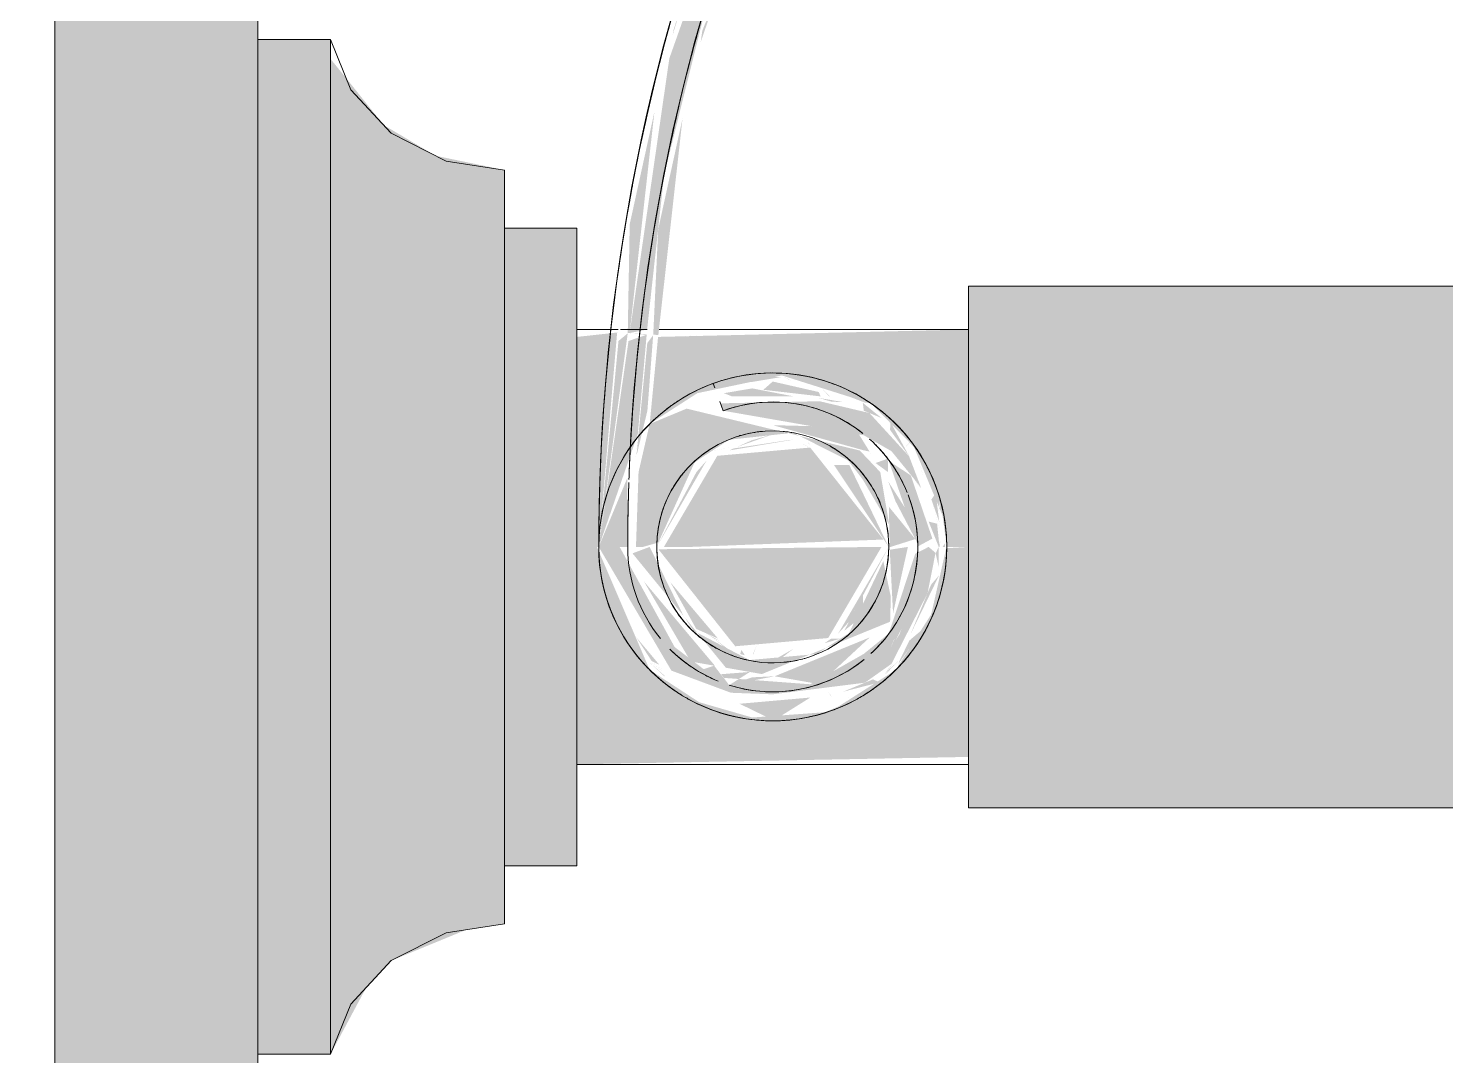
# Model space of a CAD drawing. Header units: millimetres. Extents: x 0 to 102275, y -2706 to 7916.
# Drawn here: x 91003.9 to 91052.77, y 582.45 to 617.89 of the extents above; entities that cross this region are included whole.
import ezdxf

# ---------------------------------------------------------------- set-up
doc = ezdxf.new("R2010")
doc.units = ezdxf.units.MM
for name, color, linetype, lineweight in [('0-1', 7, 'Continuous', 9), ('A-WALL-PATT', 7, 'Continuous', 9), ('P-SANR-FIXT', 7, 'Continuous', 9)]:
    doc.layers.add(name, color=color, linetype=linetype, lineweight=lineweight)
doc.layers.add('0-2', color=7, linetype='Continuous', lineweight=9, transparency=0.7)
doc.layers.add('A-GENM', color=7, linetype='Continuous', lineweight=9, true_color=0x260000)

# ---------------------------------------------------------------- blocks, each defined once
blk = doc.blocks.new('131_Сантехническая перегородка_Дверь_сдвиг_ - СД-1-30819161-Развертка 1_15-4')
at = {"layer": 'A-GENM'}
h = blk.add_hatch(dxfattribs=at)
h.set_pattern_fill('FP_30', color=256, style=0, pattern_type=2)
h.set_pattern_definition([(108.435, (-183.677, 0), (-104.12513, 208.25044), [39.513, -289.76]), (139.399, (-196.172, 37.485), (-624.75285, 520.62186), [19.2, -940.786]), (136.848, (-106.624, 49.98), (-1561.885053, 1457.739081), [45.673, -2237.967]), (109.983, (-139.944, 81.218), (-312.373483, 833.000664), [24.375, -1194.377]), (90, (-148.27, 0), (-104.125, 104.125), [20.825, -83.3]), (118.443, (-148.274, 20.825), (728.876327, -1353.623754), [56.841, -2785.217]), (84.289, (-175.347, 70.805), (-104.131824, -937.12419), [20.929, -1025.514]), (129.806, (-173.264, 91.63), (416.50377, -520.62198), [16.265, -796.978])])
h.paths.add_polyline_path([(1051, 150), (1114.851, 150), (1114.851, 202.929), (1115.918, 206.369), (1118.894, 208.817), (1123.187, 209.857), (1130.472, 209.941), (1133.463, 209.686), (1136.777, 208.59), (1139.329, 206.369), (1140.396, 202.929), (1140.396, 150), (1251, 150), (1251, 1650), (1051, 1650), (1051, 176.659)])
blk.add_line((1251, 150), (1251, 1650), dxfattribs=at)
blk = doc.blocks.new('Sanitary_Toilet-Accessories_Gessi_Wall-mounted-paper-roll-holder-65449 - Chrome-30916167-Развертка 1_15-4')
at = {"layer": '0-2'}
h = blk.add_hatch(color=256, dxfattribs=at)
h.paths.add_polyline_path([(1395.505, 633.483), (1394.706, 635.344), (1394.814, 635.031)])
h.paths.add_polyline_path([(1396.661, 630.889), (1394.367, 635.344), (1394.558, 634.547), (1396.567, 631.053)])
h.paths.add_polyline_path([(1401.001, 621.159), (1399.546, 625.201), (1398.051, 628.471), (1397.622, 628.734), (1400.47, 622.348)])
h.paths.add_polyline_path([(1402.497, 616.006), (1401.989, 618.633), (1401.871, 618.162), (1402.398, 616.348)])
h.paths.add_polyline_path([(1404.701, 600.345), (1404.733, 600.421), (1404.314, 606.5), (1402.7, 614.565), (1404.696, 600.381)])
h.paths.add_polyline_path([(1270.816, 607.377), (1271.67, 615.01), (1270.818, 611.131), (1270.75, 607.381), (1270.812, 607.377)])
h.paths.add_polyline_path([(1272.303, 617.674), (1273.504, 621.573), (1272.322, 617.805)])
h.paths.add_polyline_path([(1277.322, 631.062), (1278.917, 633.53), (1277.9, 632.058)])
h.paths.add_polyline_path([(1274.629, 625.197), (1277.206, 630.753), (1276.679, 629.661), (1275.553, 627.21)])
h.paths.add_polyline_path([(1272.803, 619.008), (1275.553, 626.824), (1274.227, 623.834), (1272.831, 619.102)])
h.paths.add_polyline_path([(1398.449, 628.047), (1397.119, 630.841), (1398.216, 628.501)])
h.paths.add_polyline_path([(1286.442, 644.053), (1285.093, 642.775), (1285.093, 642.677)])
h.paths.add_polyline_path([(1278.578, 632.816), (1284.64, 641.748), (1279.964, 635.489), (1279.075, 633.775)])
h.paths.add_polyline_path([(1391.939, 639.104), (1390.227, 641.647), (1390.678, 640.745), (1391.538, 639.626)])
h.paths.add_polyline_path([(1296.218, 653.271), (1294.902, 652.493), (1294.902, 652.454)])
h.paths.add_polyline_path([(1291.722, 649.437), (1291.988, 649.927), (1289.269, 647.345)])
h.paths.add_polyline_path([(1290.8, 648.497), (1297.911, 654.324), (1294.845, 652.101), (1291.722, 649.437)])
h.paths.add_polyline_path([(1287.133, 644.758), (1289.186, 647.238), (1288.017, 645.991)])
h.paths.add_polyline_path([(1379.63, 652.26), (1377.922, 653.811), (1379.376, 652.444)])
h.paths.add_polyline_path([(1383.977, 648.373), (1381.113, 651.181), (1381.603, 650.474), (1382.542, 649.642)])
h.paths.add_polyline_path([(1301.031, 656.72), (1302.793, 657.848), (1301.041, 656.727)])
h.paths.add_polyline_path([(1307.329, 660.216), (1304.654, 659.063), (1306.728, 659.946)])
h.paths.add_polyline_path([(1299.698, 655.435), (1302.778, 657.69), (1300.657, 656.182), (1299.781, 655.499)])
h.paths.add_polyline_path([(1373.66, 656.532), (1370.301, 658.719), (1371.008, 658.098), (1372.368, 657.295)])
h.paths.add_polyline_path([(1311.108, 662.167), (1313.469, 662.981), (1311.745, 662.418)])
h.paths.add_polyline_path([(1362.222, 662.433), (1358.496, 663.941), (1359.504, 663.4), (1360.11, 663.184)])
h.paths.add_polyline_path([(1315.538, 663.913), (1319.487, 664.929), (1316.514, 664.193), (1315.627, 663.938)])
h.paths.add_polyline_path([(1356.754, 664.379), (1353.711, 665.167), (1356.256, 664.504)])
h.paths.add_polyline_path([(1350.243, 665.989), (1346.447, 666.787), (1346.628, 666.538), (1347.81, 666.358)])
h.paths.add_polyline_path([(1344.159, 666.913), (1340.697, 667.15), (1340.971, 667.088)])
h.paths.add_polyline_path([(1331.312, 667.006), (1334.766, 667.43), (1334.512, 667.422), (1332.082, 667.111)])
h = blk.add_hatch(color=256, dxfattribs=at)
h.paths.add_polyline_path([(1403.812, 605), (1404.022, 605.169), (1402.127, 617.279), (1400.198, 622.959), (1395.318, 633.225), (1390.678, 640.745), (1386.735, 645.405), (1381.821, 650.281), (1377.463, 653.811), (1370.848, 658.192), (1366.081, 660.693), (1358.864, 663.628), (1356.256, 664.504), (1347.525, 666.402), (1344.159, 666.913), (1334.767, 667.146), (1328.732, 666.652), (1322.697, 665.603), (1315.828, 663.686), (1309.917, 661.381), (1307.557, 660.319), (1297.745, 653.911), (1289.269, 646.936), (1287.133, 644.758), (1277.679, 631.062), (1275.331, 625.751), (1272.184, 616.849), (1270.816, 607.377), (1271.419, 607.5), (1272.004, 612.833), (1273.567, 619.102), (1275.729, 625.197), (1279.055, 632.058), (1281.393, 636.087), (1285.646, 641.889), (1290.555, 647.238), (1295.985, 652.101), (1301.041, 655.691), (1306.206, 658.731), (1312.259, 661.547), (1316.863, 663.253), (1323.562, 665.016), (1330.575, 666.092), (1335.031, 666.44), (1340.965, 666.392), (1348.64, 665.462), (1353.711, 664.416), (1360.11, 662.418), (1365.856, 660.007), (1371.563, 656.93), (1376.957, 653.302), (1381.988, 649.147), (1386.611, 644.493), (1391.065, 638.956), (1394.558, 633.605), (1398.051, 626.825), (1399.72, 622.524), (1401.663, 616.284), (1403.018, 609.344), (1403.75, 605)])
h.paths.add_polyline_path([(1388.03, 642.555), (1385.696, 645.111), (1386.611, 644.079)])
h.paths.add_polyline_path([(1378.722, 651.69), (1376.323, 653.435), (1376.957, 652.951)])
h = blk.add_hatch(color=256, dxfattribs=at)
h.paths.add_polyline_path([(1395.762, 630.461), (1393.58, 634.723), (1393.673, 634.09), (1394.843, 632.058)])
h.paths.add_polyline_path([(1400.056, 620.853), (1398.79, 624.395), (1397.119, 628.103), (1396.697, 628.37), (1399.72, 621.604)])
h.paths.add_polyline_path([(1401.517, 615.833), (1400.934, 618.633), (1400.897, 617.965), (1401.213, 616.878)])
h.paths.add_polyline_path([(1403.75, 600), (1403.391, 606.016), (1401.548, 615.618), (1403.749, 600.007)])
h.paths.add_polyline_path([(1271.805, 607.31), (1272.64, 614.782), (1271.801, 610.961), (1271.629, 607.321), (1271.801, 607.31)])
h.paths.add_polyline_path([(1273.756, 618.719), (1277.163, 627.814), (1275.168, 623.508), (1273.869, 619.102)])
h.paths.add_polyline_path([(1397.526, 627.662), (1396.593, 629.805), (1397.119, 628.453)])
h.paths.add_polyline_path([(1279.441, 632.318), (1285.114, 640.74), (1280.562, 634.482)])
h.paths.add_polyline_path([(1391.086, 638.584), (1389.369, 641.117), (1389.846, 640.196), (1391.065, 638.611)])
h.paths.add_polyline_path([(1291.446, 647.743), (1298.894, 653.759), (1295.407, 651.273), (1292.338, 648.653)])
h.paths.add_polyline_path([(1287.87, 644.091), (1290.106, 646.698), (1289.218, 645.972), (1288.562, 645.057)])
h.paths.add_polyline_path([(1383.239, 647.7), (1380.304, 650.544), (1380.822, 649.835), (1381.988, 648.805)])
h.paths.add_polyline_path([(1300.192, 654.567), (1303.783, 657.109), (1301.386, 655.499), (1300.313, 654.662)])
h.paths.add_polyline_path([(1373.073, 655.725), (1369.223, 658.128), (1370.409, 657.295), (1371.563, 656.615)])
h.paths.add_polyline_path([(1361.805, 661.527), (1358.113, 663.015), (1358.864, 662.571), (1360.11, 662.128)])
h.paths.add_polyline_path([(1356.418, 663.439), (1353.421, 664.214), (1355.813, 663.591)])
h.paths.add_polyline_path([(1350.007, 665.02), (1345.207, 665.861), (1346.628, 665.531), (1347.384, 665.416)])
h.paths.add_polyline_path([(1344.013, 665.926), (1340.607, 666.157), (1340.965, 666.092)])
h.paths.add_polyline_path([(1334.512, 666.14), (1334.767, 666.43), (1334.513, 666.157)])
h = blk.add_hatch(color=256, dxfattribs=at)
h.paths.add_polyline_path([(1273.263, 617.405), (1273.847, 619.102), (1273.321, 617.805)])
h.paths.add_polyline_path([(1278.204, 630.591), (1279.377, 632.229), (1278.477, 631.062)])
h.paths.add_polyline_path([(1275.553, 624.815), (1278.09, 630.286), (1277.196, 628.395), (1275.729, 625.197)])
h.paths.add_polyline_path([(1285.093, 641.254), (1288.562, 645.152), (1285.646, 641.889), (1285.114, 641.279)])
h.paths.add_polyline_path([(1289.269, 646.045), (1292.526, 648.846), (1290.555, 647.238), (1289.973, 646.698)])
h.paths.add_polyline_path([(1301.559, 655.874), (1303.783, 657.369), (1303.593, 657.28)])
h.paths.add_polyline_path([(1304.255, 657.737), (1309.534, 660.384), (1309.534, 660.428), (1304.472, 657.848)])
h.paths.add_polyline_path([(1311.466, 661.234), (1315.538, 662.824), (1312.259, 661.547)])
h.paths.add_polyline_path([(1315.828, 662.955), (1321.74, 664.646), (1316.587, 663.174), (1315.919, 662.981)])
h.paths.add_polyline_path([(1328.183, 665.879), (1332.095, 666.111), (1328.558, 665.912)])
for points in [[(1255, 577.5), (1258, 577.5), (1258, 622.5), (1251, 622.5), (1251, 577.5), (1254, 577.5)], [(1258.764, 582.5), (1260.5, 582.5), (1260.5, 617.5), (1258, 617.5), (1258, 582.5), (1258.625, 582.5)], [(1260.5, 582.5), (1261.73, 584.797), (1262.597, 585.729), (1265.2, 586.801), (1266.5, 587), (1266.5, 613), (1264.123, 613.493), (1262.336, 614.55), (1261.04, 616.168), (1260.5, 616.834), (1260.5, 582.95)], [(1269, 589), (1269, 611), (1266.5, 611), (1266.5, 589), (1268.385, 589)], [(1282.5, 591), (1312.5, 591), (1312.5, 609), (1282.5, 609), (1282.5, 592.5)], [(1280.5, 596.981), (1281.485, 599.017), (1281.21, 598.697), (1280.562, 597.132)]]:
    blk.add_hatch(color=256, dxfattribs=at).paths.add_polyline_path(points)
h = blk.add_hatch(color=256, dxfattribs=at)
h.paths.add_polyline_path([(1272.922, 600), (1279.568, 600.254), (1277.042, 603.427), (1273.838, 603.143), (1271.998, 600), (1272.75, 600)])
h.paths.add_polyline_path([(1269, 600), (1269.75, 600), (1270.384, 607.395), (1269, 607.244), (1269, 600.669)])
h.paths.add_polyline_path([(1271.802, 607.288), (1271.629, 607.321), (1271.801, 607.288)])
h.paths.add_polyline_path([(1281.523, 601.635), (1281.474, 601.253), (1281.519, 601.388)])
h.paths.add_polyline_path([(1281.812, 600), (1282.5, 600), (1282.5, 607.5), (1271.796, 607.244), (1271.507, 604.243), (1273.15, 605.303), (1276.066, 605.915), (1279.151, 604.939), (1280.621, 603.444), (1281.607, 601.075), (1281.75, 600)])
h.paths.add_polyline_path([(1271.403, 607.318), (1271.405, 607.337), (1270.814, 607.363)])
h.paths.add_polyline_path([(1271.025, 603.077), (1271.127, 603.927), (1271.027, 603.108)])
h = blk.add_hatch(color=256, dxfattribs=at)
h.paths.add_polyline_path([(1270.814, 607.363), (1270.75, 607.381), (1270.809, 607.363)])
h.paths.add_polyline_path([(1269.75, 600), (1271.098, 603.904), (1271.403, 607.318), (1270.776, 607.103), (1269.819, 600.476)])
h.paths.add_polyline_path([(1281.494, 600.854), (1281.37, 601.848), (1281.22, 601.635), (1281.474, 600.913)])
h.paths.add_polyline_path([(1281.446, 601.789), (1281.125, 602.496), (1281.416, 601.848)])
h.paths.add_polyline_path([(1271.051, 603.141), (1271.427, 604.692), (1271.627, 607.301), (1271.424, 607.033), (1271.081, 603.457)])
h = blk.add_hatch(color=256, dxfattribs=at)
h.paths.add_polyline_path([(1271.75, 600), (1273.466, 602.977), (1273.118, 602.58), (1271.808, 600.11)])
h.paths.add_polyline_path([(1271.276, 600), (1271.808, 600.152), (1273.058, 602.92), (1274.241, 603.696), (1276.458, 603.937), (1278.35, 602.981), (1278.855, 602.323), (1279.766, 600.765), (1279.459, 602.579), (1278.75, 603.326), (1272.781, 604.77), (1271.506, 604.24), (1271.123, 602.58), (1271.034, 600), (1271.062, 600)])
h.paths.add_polyline_path([(1269.75, 600), (1270.75, 607.368), (1270.431, 607.103), (1269.797, 600.494)])
h.paths.add_polyline_path([(1280.51, 603.653), (1280.323, 603.444), (1280.516, 603.627)])
h.paths.add_polyline_path([(1280.929, 602.46), (1280.741, 603.192), (1280.915, 602.501)])
h.paths.add_polyline_path([(1281.508, 600.593), (1281.197, 601.698), (1281.508, 600.585)])
h.paths.add_polyline_path([(1281.735, 600.036), (1281.607, 600.534), (1281.726, 600.057)])
h.paths.add_polyline_path([(1274.253, 603.329), (1276.436, 603.696), (1276.314, 603.687), (1274.404, 603.397)])
h.paths.add_polyline_path([(1278.454, 605.275), (1277.038, 605.748), (1277.641, 605.493), (1278.414, 605.286)])
h.paths.add_polyline_path([(1274.497, 605.664), (1275.725, 605.992), (1274.855, 605.76)])
h.paths.add_polyline_path([(1274.978, 605.68), (1276.076, 605.865), (1275.427, 605.866), (1275.043, 605.707)])
h = blk.add_hatch(color=256, dxfattribs=at)
h.paths.add_polyline_path([(1272.56, 607.258), (1273.737, 607.33), (1272.64, 607.264)])
h.paths.add_polyline_path([(1270.41, 607.393), (1270.384, 607.406), (1270.384, 607.395)])
h = blk.add_hatch(color=256, dxfattribs=at)
h.paths.add_polyline_path([(1279.814, 600), (1280.665, 600.27), (1279.753, 601.388), (1279.783, 600)])
h.paths.add_polyline_path([(1281.693, 600), (1281.696, 600.131), (1281.607, 600)])
h.paths.add_polyline_path([(1271.75, 600), (1272.873, 602.711), (1272.658, 602.381), (1271.808, 600.152)])
h.paths.add_polyline_path([(1280.873, 602.014), (1280.464, 602.579), (1280.749, 602.169)])
h.paths.add_polyline_path([(1281.499, 600), (1281.418, 600.8), (1281.125, 600.875), (1281.474, 600)])
h.paths.add_polyline_path([(1279.75, 600), (1278.389, 602.828), (1277.86, 602.828), (1279.726, 600.036)])
h.paths.add_polyline_path([(1280.73, 600.328), (1280.408, 601.426), (1280.724, 600.343)])
h.paths.add_polyline_path([(1280.461, 603.112), (1279.805, 604.32), (1279.797, 604.035), (1280.454, 603.122)])
h.paths.add_polyline_path([(1279.088, 603.289), (1278.573, 604.127), (1275.752, 604.199), (1278.89, 603.331)])
h.paths.add_polyline_path([(1277.042, 603.427), (1276.485, 603.696), (1276.975, 603.456)])
h.paths.add_polyline_path([(1274.514, 603.446), (1275.75, 603.883), (1275.043, 603.683), (1274.538, 603.457)])
h.paths.add_polyline_path([(1277.165, 603.616), (1276.878, 603.763), (1277.116, 603.63)])
h.paths.add_polyline_path([(1271.507, 604.243), (1272.619, 604.969), (1272.327, 604.871), (1271.965, 604.594)])
h.paths.add_polyline_path([(1276.409, 605.727), (1276.069, 605.902), (1276.329, 605.76)])
h.paths.add_polyline_path([(1277.4, 605.196), (1277.335, 605.343), (1275.75, 605.705), (1275.427, 605.42), (1277.365, 605.196)])
h.paths.add_polyline_path([(1278.359, 605.196), (1277.763, 605.461), (1278.167, 605.255)])
h = blk.add_hatch(color=256, dxfattribs=at)
h.paths.add_polyline_path([(1279.717, 603.044), (1279.295, 602.893), (1279.727, 602.579), (1279.721, 602.868)])
h.paths.add_polyline_path([(1280.722, 600), (1281.255, 600.286), (1280.51, 602.468), (1279.75, 602.966), (1280.744, 600.088)])
h.paths.add_polyline_path([(1270.75, 600), (1270.737, 602.382), (1269.75, 600), (1270.471, 600)])
h.paths.add_polyline_path([(1280.869, 602.032), (1280.454, 603.122), (1279.083, 604.619), (1277.365, 605.025), (1273.948, 604.952), (1274.04, 604.698), (1278.89, 603.851), (1279.843, 603.303), (1280.749, 602.194)])
h.paths.add_polyline_path([(1279.127, 603.216), (1278.696, 603.372), (1279.125, 603.216)])
h.paths.add_polyline_path([(1276.454, 605.196), (1275.043, 605.468), (1274.068, 605.303), (1274.333, 605.196), (1276.208, 605.196)])
h = blk.add_hatch(color=256, dxfattribs=at)
h.paths.add_polyline_path([(1273.634, 603.307), (1274.438, 603.457), (1273.64, 603.311)])
h.paths.add_polyline_path([(1279.054, 604.963), (1278.359, 605.196), (1278.921, 604.98)])
h = blk.add_hatch(color=256, dxfattribs=at)
h.paths.add_polyline_path([(1274.364, 603.426), (1275.308, 603.802), (1274.438, 603.457)])
h.paths.add_polyline_path([(1277.127, 603.43), (1276.873, 603.696), (1277.116, 603.434)])
h.paths.add_polyline_path([(1277.719, 605.196), (1277.429, 605.483), (1277.691, 605.196)])
h = blk.add_hatch(color=256, dxfattribs=at)
h.paths.add_polyline_path([(1281.499, 600), (1281.529, 600.197), (1281.501, 600.131)])
h.paths.add_polyline_path([(1280.749, 600.109), (1280.404, 601.2), (1279.734, 602.254), (1279.983, 601.576), (1280.741, 600.124)])
h.paths.add_polyline_path([(1279.502, 604.446), (1278.855, 604.97), (1278.89, 604.699), (1279.383, 604.495)])
h.paths.add_polyline_path([(1278.177, 604.995), (1277.316, 605.143), (1277.777, 605.01)])
h = blk.add_hatch(color=256, dxfattribs=at)
h.paths.add_polyline_path([(1269, 592.5), (1282.5, 592.756), (1282.5, 600), (1281.731, 599.954), (1281.216, 597.677), (1279.988, 595.754), (1278.023, 594.5), (1277.561, 594.298), (1275.042, 594.115), (1273.212, 594.644), (1271.506, 595.76), (1269.687, 600), (1269, 600), (1269, 593.505)])
h.paths.add_polyline_path([(1274.458, 596.573), (1277.662, 596.857), (1279.502, 600), (1271.808, 599.919), (1274.456, 596.574)])
h = blk.add_hatch(color=256, dxfattribs=at)
h.paths.add_polyline_path([(1275.786, 594.015), (1277.046, 594.804), (1274.605, 594.589), (1275.75, 594.032)])
h.paths.add_polyline_path([(1279.963, 596.84), (1279.819, 596.543), (1279.921, 596.777)])
h.paths.add_polyline_path([(1274.246, 595.231), (1274.964, 595.687), (1273.97, 595.609), (1274.151, 595.362)])
h.paths.add_polyline_path([(1275.75, 594.915), (1278.927, 595.316), (1279.846, 595.968), (1281.089, 598.403), (1281.364, 599.796), (1281.125, 600), (1280.665, 599.763), (1279.75, 597.012), (1278.89, 596.31), (1277.046, 595.262), (1273.73, 595.507), (1272.366, 596.548), (1270.471, 600), (1269.75, 600), (1272.255, 595.733), (1274.309, 594.969), (1275.748, 594.915)])
h.paths.add_polyline_path([(1279.637, 595.61), (1279.912, 595.994), (1279.74, 595.757)])
h.paths.add_polyline_path([(1273.732, 596.548), (1273.631, 596.698), (1273.729, 596.55)])
h.paths.add_polyline_path([(1279.988, 596.777), (1280.186, 597.172), (1280.124, 596.992)])
h.paths.add_polyline_path([(1279.837, 597.531), (1279.839, 598.346), (1279.835, 597.612)])
h = blk.add_hatch(color=256, dxfattribs=at)
h.paths.add_polyline_path([(1279.75, 600), (1278.007, 597.011), (1278.382, 597.42), (1279.568, 599.658)])
h.paths.add_polyline_path([(1275.374, 595.614), (1279.798, 597.42), (1279.821, 598.279), (1279.564, 599.512), (1278.382, 597.027), (1277.259, 596.304), (1274.946, 596.098), (1273.008, 597.114), (1272.645, 597.677), (1271.506, 600), (1270.913, 599.778), (1274.135, 595.832), (1275.198, 595.645)])
h.paths.add_polyline_path([(1280.07, 595.944), (1280.935, 597.172), (1280.463, 596.772), (1280.143, 596.12)])
h.paths.add_polyline_path([(1275.077, 596.298), (1275.198, 596.599), (1275.064, 596.304)])
h.paths.add_polyline_path([(1281.478, 598.497), (1281.569, 598.869), (1281.479, 598.612)])
h = blk.add_hatch(color=256, dxfattribs=at)
h.paths.add_polyline_path([(1275.775, 594.01), (1275.593, 594.108), (1275.765, 594.012)])
h.paths.add_polyline_path([(1277.357, 595.265), (1279.093, 596.877), (1275.815, 595.537), (1277.35, 595.267)])
h.paths.add_polyline_path([(1279.607, 595.597), (1279.899, 595.984), (1279.71, 595.757)])
h.paths.add_polyline_path([(1279.642, 595.612), (1280.143, 596.12), (1279.745, 595.757)])
h.paths.add_polyline_path([(1273.757, 595.899), (1271.306, 598.812), (1272.922, 596.046), (1273.737, 595.902)])
h.paths.add_polyline_path([(1278.214, 597.104), (1278.842, 597.619), (1278.868, 598.336), (1278.229, 597.132)])
h.paths.add_polyline_path([(1273.863, 596.838), (1272.218, 598.785), (1273.111, 597.172), (1273.737, 596.894)])
h.paths.add_polyline_path([(1275.972, 596.1), (1276.457, 596.483), (1275.815, 596.112)])
h.paths.add_polyline_path([(1273.729, 596.548), (1273.439, 596.794), (1273.545, 596.698)])
h.paths.add_polyline_path([(1278.004, 596.697), (1278.097, 596.777), (1278.007, 596.7)])
h.paths.add_polyline_path([(1279.969, 597.466), (1280.244, 598.027), (1280.012, 597.612)])
h.paths.add_polyline_path([(1279.899, 597.708), (1280.411, 600), (1279.785, 599.903), (1279.898, 597.728)])
h.paths.add_polyline_path([(1281.469, 599.321), (1281.474, 600), (1281.367, 599.779), (1281.447, 599.422)])
h = blk.add_hatch(color=256, dxfattribs=at)
h.paths.add_polyline_path([(1278.177, 595.005), (1279.433, 595.328), (1279.204, 595.431), (1278.21, 595.019)])
h.paths.add_polyline_path([(1277.778, 594.84), (1277.679, 594.987), (1277.763, 594.84)])
h.paths.add_polyline_path([(1274.246, 595.231), (1275.81, 595.538), (1275.042, 595.501), (1274.304, 595.251)])
h.paths.add_polyline_path([(1274.246, 595.231), (1273.729, 595.904), (1273.284, 595.757), (1274.135, 595.292)])
h.paths.add_polyline_path([(1271.957, 595.703), (1271.506, 596.068), (1271.897, 595.746)])
h.paths.add_polyline_path([(1271.837, 595.936), (1271.036, 596.896), (1271.576, 596.063), (1271.791, 595.959)])
h.paths.add_polyline_path([(1273.849, 596.552), (1273.595, 596.782), (1273.737, 596.627)])
h.paths.add_polyline_path([(1279.926, 597.429), (1280.075, 597.824), (1279.923, 597.463)])
h = blk.add_hatch(color=256, dxfattribs=at)
h.paths.add_polyline_path([(1272.043, 595.535), (1271.454, 596.063), (1271.991, 595.557)])
h.paths.add_polyline_path([(1272.445, 595.038), (1272.548, 595.279), (1272.442, 595.04)])
h.paths.add_polyline_path([(1271.905, 595.804), (1271.506, 596.097), (1271.846, 595.849)])
h.paths.add_polyline_path([(1277.546, 596.681), (1278.069, 596.829), (1277.763, 596.834), (1277.551, 596.689)])
h.paths.add_polyline_path([(1273.915, 596.76), (1273.461, 597.016), (1273.737, 596.834)])
h.paths.add_polyline_path([(1274.791, 596.26), (1274.668, 596.448), (1274.627, 596.304)])
h = blk.add_hatch(color=256, dxfattribs=at)
h.paths.add_polyline_path([(1273.94, 596.555), (1273.575, 596.818), (1273.938, 596.556)])
h.paths.add_polyline_path([(1277.999, 596.697), (1278.382, 597.038), (1278.007, 596.713)])
h = blk.add_hatch(color=256, dxfattribs=at)
h.paths.add_polyline_path([(1278.599, 594.804), (1278.238, 594.823), (1278.578, 594.804)])
h.paths.add_polyline_path([(1274.335, 596.384), (1273.729, 596.837), (1274.246, 596.408)])
at = {"layer": '0-1'}
for p, q in [((1260.5, 617.5), (1258, 617.5)), ((1269, 611), (1266.5, 611)), ((1312.5, 609), (1282.5, 609)), ((1270.42, 607.5), (1269, 607.5)), ((1270.833, 607.5), (1270.505, 607.5)), ((1271.419, 607.5), (1270.833, 607.5)), ((1282.5, 607.5), (1271.833, 607.5)), ((1269, 592.5), (1282.5, 592.5)), ((1282.5, 591), (1312.5, 591)), ((1266.5, 589), (1269, 589)), ((1258, 582.5), (1260.5, 582.5))]:
    blk.add_line(p, q, dxfattribs=at)
at = {"layer": '0-1', "flags": 128}
for points in [[(1260.5, 617.5), (1261.2, 615.772), (1262.595, 614.272), (1264.485, 613.308), (1266.5, 613)], [(1266.5, 613), (1264.485, 613.308), (1262.595, 614.272), (1261.2, 615.772), (1260.5, 617.5)], [(1266.5, 587), (1264.485, 586.692), (1262.595, 585.728), (1261.2, 584.228), (1260.5, 582.5)], [(1260.5, 582.5), (1261.2, 584.228), (1262.595, 585.728), (1264.485, 586.692), (1266.5, 587)]]:
    blk.add_lwpolyline(points, dxfattribs=at)
at = {"layer": 'P-SANR-FIXT'}
for p, q in [((1258, 622.5), (1258, 577.5)), ((1258, 617.598), (1258, 622.5)), ((1258, 617.035), (1258, 617.598)), ((1258, 617.207), (1258, 617.5)), ((1258, 613.415), (1258, 617.5)), ((1260.5, 617.5), (1260.5, 617.207)), ((1260.5, 582.5), (1260.5, 617.5)), ((1258, 613.415), (1258, 617.002)), ((1258, 609.655), (1258, 616.858)), ((1260.5, 616.89), (1260.5, 609.722)), ((1258, 609.722), (1258, 613.248)), ((1258, 606.982), (1258, 613.248)), ((1266.5, 613), (1266.5, 587)), ((1266.5, 611.193), (1266.5, 613)), ((1266.5, 609.61), (1266.5, 611.193)), ((1266.5, 611), (1266.5, 609.352)), ((1266.5, 609.352), (1266.5, 611)), ((1269, 611), (1269, 609.526)), ((1269, 609.526), (1269, 611)), ((1258, 606.982), (1258, 609.472)), ((1260.5, 609.472), (1260.5, 590.278)), ((1269, 609.526), (1269, 609.352)), ((1269, 609.352), (1269, 609.526)), ((1258, 606.953), (1258, 609.403)), ((1266.5, 604.975), (1266.5, 609.315)), ((1266.5, 609.279), (1266.5, 594.5)), ((1266.5, 589), (1266.5, 609.279)), ((1269, 609.352), (1269, 589)), ((1269, 607.765), (1269, 609.352)), ((1282.5, 608.116), (1282.5, 609)), ((1282.5, 609), (1282.5, 591)), ((1282.5, 606.608), (1282.5, 608.116)), ((1269, 600), (1269, 607.765)), ((1269, 607.5), (1269, 600)), ((1269, 600), (1269, 607.5)), ((1282.5, 606.495), (1282.5, 607.5)), ((1282.5, 607.5), (1282.5, 606.495)), ((1258, 593.295), (1258, 606.705)), ((1258, 593.303), (1258, 606.697)), ((1258, 593.303), (1258, 606.697)), ((1282.5, 603.75), (1282.5, 606.399)), ((1282.5, 606.399), (1282.5, 600)), ((1282.5, 593.636), (1282.5, 606.364)), ((1273.698, 605.638), (1273.751, 605.493)), ((1273.751, 605.493), (1273.698, 605.638)), ((1266.5, 588.807), (1266.5, 604.975)), ((1273.924, 605.017), (1274.04, 604.698)), ((1274.04, 604.698), (1273.924, 605.017)), ((1282.5, 600), (1282.5, 603.75)), ((1269, 592.235), (1269, 600)), ((1269, 600), (1269, 596.25)), ((1269, 592.5), (1269, 600)), ((1282.5, 593.601), (1282.5, 600)), ((1282.5, 600), (1282.5, 593.601)), ((1269, 596.25), (1269, 592.5)), ((1266.5, 594.5), (1266.5, 589)), ((1282.5, 592.5), (1282.5, 593.505)), ((1282.5, 593.505), (1282.5, 592.5)), ((1282.5, 591.884), (1282.5, 593.392)), ((1258, 590.345), (1258, 593.047)), ((1258, 590.278), (1258, 593.018)), ((1258, 586.585), (1258, 593.018)), ((1269, 589), (1269, 592.235)), ((1282.5, 591), (1282.5, 591.884)), ((1258, 582.402), (1258, 590.191)), ((1258, 587.626), (1258, 590.126)), ((1260.5, 590.126), (1260.5, 583.11)), ((1266.5, 587), (1266.5, 588.807)), ((1258, 586.585), (1258, 587.626)), ((1258, 582.998), (1258, 586.292)), ((1258, 582.5), (1258, 586.292)), ((1258, 582.5), (1258, 582.998)), ((1260.5, 582.836), (1260.5, 582.5))]:
    blk.add_line(p, q, dxfattribs=at)
for centre, radius, start, end in [((1337.25, 600), 67.5, 4.64911, 180), ((1337.25, 600), 66.5, 4.71814, 177.27675), ((1337.25, 600), 66.5, 37.25352, 177.1308), ((1337.25, 600), 67.5, 147.0465, 180), ((1337.25, 600), 67.5, 164.62833, 168.62699), ((1337.25, 600), 67.5, 164.38924, 165.37626), ((1337.25, 600), 66.5, 164.39567, 165.22972), ((1337.25, 600), 66.5, 164.63361, 168.63105), ((1337.25, 600), 67.5, 165.45467, 169.04057), ((1337.25, 600), 66.5, 165.38203, 169.42129), ((1337.25, 600), 67.5, 168.62699, 180), ((1337.25, 600), 66.5, 168.63105, 177.1308), ((1337.25, 600), 67.5, 169.04057, 169.41707), ((1337.25, 600), 67.5, 169.79921, 180), ((1337.25, 600), 66.5, 169.42129, 174.89552), ((1275.75, 600), 6, 0, 180), ((1337.25, 600), 66.5, 174.89552, 177.27675), ((1275.75, 600), 6, 109.4066, 116.0907), ((1275.75, 600), 6, 102.2337, 110), ((1275.75, 600), 6, 102.2337, 110), ((1275.75, 600), 6, 70.5934, 109.4066), ((1275.75, 600), 6, 97.567, 100.4591), ((1275.75, 600), 6, 97.567, 100.4591), ((1275.75, 600), 6, 83.657, 97.567), ((1275.75, 600), 6, 83.657, 97.567), ((1275.75, 600), 6, 69.1594, 80.5412), ((1275.75, 600), 6, 73.75, 80.5412), ((1275.75, 600), 6, 69.1594, 73.75), ((1275.75, 600), 6, 63.9093, 70.5934), ((1275.75, 600), 6, 122.6256, 126.6593), ((1275.75, 600), 6, 116.0907, 120), ((1275.75, 600), 6, 60, 63.9093), ((1275.75, 600), 6, 57.2038, 60), ((1275.75, 600), 6, 126.6593, 180), ((1275.75, 600), 5, 73.75, 110), ((1275.75, 600), 5, 51.542, 110), ((1275.75, 600), 5, 55.625, 73.75), ((1275.75, 600), 6, 53.3407, 57.2038), ((1275.75, 600), 6, 41.9828, 53.8805), ((1275.75, 600), 6, 50.2595, 53.8805), ((1275.75, 600), 6, 0, 53.3407), ((1275.75, 600), 5, 51.542, 55.625), ((1275.75, 600), 6, 41.9828, 47.6416), ((1275.75, 600), 4, 27.0212, 180), ((1275.75, 600), 5, 22.1091, 48.0612), ((1275.75, 600), 6, 319.0051, 41.9828), ((1275.75, 600), 6, 25.2284, 41.9828), ((1337.25, 600), 66.5, 177.27675, 177.99821), ((1337.25, 600), 66.5, 177.27675, 177.99821), ((1337.25, 600), 66.5, 177.1308, 177.87945), ((1337.25, 600), 66.5, 177.1308, 177.87945), ((1275.75, 600), 5, 37.5, 44.7411), ((1275.75, 600), 5, 26.3557, 37.5), ((1337.25, 600), 66.5, 178.08977, 180), ((1337.25, 600), 66.5, 178.08977, 180), ((1275.75, 600), 6, 8.6913, 25.2284), ((1337.25, 600), 66.5, 178.1995, 180), ((1337.25, 600), 66.5, 178.1995, 180), ((1275.75, 600), 4, 0, 24.1455), ((1275.75, 600), 5, 325, 21), ((1275.75, 600), 5, 1.25, 21), ((1275.75, 600), 6, 1.25, 8.2025), ((1275.75, 600), 6, 180, 0), ((1275.75, 600), 6, 180, 233.3407), ((1275.75, 600), 6, 180, 221.4866), ((1275.75, 600), 6, 180, 201.4219), ((1275.75, 600), 5, 180, 219.1756), ((1275.75, 600), 5, 180, 219.1756), ((1275.75, 600), 4, 180, 261.2131), ((1275.75, 600), 4, 261.4014, 0), ((1275.75, 600), 6, 306.6593, 0), ((1275.75, 600), 5, 346.4184, 0.1712), ((1275.75, 600), 6, 355.0712, 1.25), ((1275.75, 600), 6, 338.003, 352.3739), ((1275.75, 600), 5, 329.8974, 343.125), ((1275.75, 600), 6, 201.8983, 216.25), ((1275.75, 600), 6, 334.2931, 338.003), ((1275.75, 600), 6, 319.0051, 333.8563), ((1275.75, 600), 5, 312.6223, 325), ((1275.75, 600), 6, 217.1734, 221.4866), ((1275.75, 600), 5, 224.8458, 242.3515), ((1275.75, 600), 5, 224.8458, 247.8383), ((1275.75, 600), 5, 312.6223, 319.0884), ((1275.75, 600), 6, 223.3561, 233.9456), ((1275.75, 600), 6, 223.3561, 228.7467), ((1275.75, 600), 5, 252.5, 309.0206), ((1275.75, 600), 5, 267.1043, 309.0206), ((1275.75, 600), 6, 306.1113, 319.0051), ((1275.75, 600), 6, 230.0103, 233.9456), ((1275.75, 600), 5, 242.3515, 247.8383), ((1275.75, 600), 6, 306.1113, 314.6932), ((1275.75, 600), 6, 233.3407, 237.3744), ((1275.75, 600), 6, 234.3244, 238.2151), ((1275.75, 600), 6, 234.3244, 238.2151), ((1275.75, 600), 6, 240, 243.9093), ((1275.75, 600), 5, 252.5, 264.8167), ((1275.75, 600), 6, 296.0907, 300), ((1275.75, 600), 6, 300, 302.7962), ((1275.75, 600), 6, 302.7962, 306.6593), ((1275.75, 600), 6, 243.9093, 250.5934), ((1275.75, 600), 6, 247.0215, 259.6649), ((1275.75, 600), 6, 247.0215, 252.5), ((1275.75, 600), 6, 250.5934, 289.4066), ((1275.75, 600), 6, 281.256, 293.7435), ((1275.75, 600), 6, 281.256, 293.7435), ((1275.75, 600), 6, 289.4066, 296.0907), ((1275.75, 600), 6, 252.5, 259.6649), ((1275.75, 600), 6, 264.6576, 277.1815), ((1275.75, 600), 6, 264.8448, 277.1815)]:
    blk.add_arc(centre, radius, start, end, dxfattribs=at)
for points, knots in [([(1282.5, 609), (1282.5, 608.936), (1282.5, 608.729), (1282.5, 608.318), (1282.5, 608.024), (1282.5, 607.957)], [0, 0, 0, 0, 0.0625, 0.125, 0.1422589, 0.1422589, 0.1422589, 0.1422589]), ([(1282.5, 606.331), (1282.5, 606.425), (1282.5, 606.605), (1282.5, 606.951), (1282.5, 607.504), (1282.5, 608.155), (1282.5, 608.709), (1282.5, 608.928), (1282.5, 609)], [0.75, 0.75, 0.75, 0.75, 0.765625, 0.78125, 0.8125, 0.875, 0.9375, 1, 1, 1, 1]), ([(1282.5, 607.957), (1282.5, 607.782), (1282.5, 607.453), (1282.5, 606.987), (1282.5, 606.727), (1282.5, 606.638)], [0.1422589, 0.1422589, 0.1422589, 0.1422589, 0.1875, 0.21875, 0.234375, 0.234375, 0.234375, 0.234375]), ([(1282.5, 606.364), (1282.5, 605.985), (1282.5, 605.087), (1282.5, 603.436), (1282.5, 601.967), (1282.5, 600.814), (1282.5, 600), (1282.5, 599.185), (1282.5, 598.027), (1282.5, 596.548), (1282.5, 594.885), (1282.5, 593.983), (1282.5, 593.603)], [0.25, 0.25, 0.25, 0.25, 0.3125, 0.375, 0.4375, 0.46875, 0.5, 0.53125, 0.5625, 0.625, 0.6875, 0.75, 0.75, 0.75, 0.75]), ([(1282.5, 600.047), (1282.5, 600.317), (1282.5, 600.855), (1282.5, 601.995), (1282.5, 603.441), (1282.5, 605.066), (1282.5, 605.954), (1282.5, 606.331)], [0.5, 0.5, 0.5, 0.5, 0.53125, 0.5625, 0.625, 0.6875, 0.75, 0.75, 0.75, 0.75]), ([(1275.043, 603.937), (1274.927, 603.916), (1274.759, 603.878), (1274.594, 603.83), (1274.542, 603.813)], [0.55555556, 0.55555556, 0.55555556, 0.55555556, 0.58333333, 0.59638677, 0.59638677, 0.59638677, 0.59638677]), ([(1273.59, 603.367), (1273.542, 603.336), (1273.399, 603.24), (1273.174, 603.066), (1273.006, 602.913), (1272.925, 602.832)], [0.68055556, 0.68055556, 0.68055556, 0.68055556, 0.69444444, 0.72222222, 0.75, 0.75, 0.75, 0.75]), ([(1278.694, 602.708), (1278.656, 602.75), (1278.537, 602.873), (1278.327, 603.066), (1278.101, 603.24), (1277.911, 603.367), (1277.813, 603.427), (1277.763, 603.456)], [0.23611111, 0.23611111, 0.23611111, 0.23611111, 0.25, 0.27777778, 0.30555556, 0.31944444, 0.33333333, 0.33333333, 0.33333333, 0.33333333]), ([(1272.693, 602.58), (1272.656, 602.536), (1272.584, 602.447), (1272.447, 602.262), (1272.291, 602.02), (1272.129, 601.712), (1272.039, 601.498), (1271.999, 601.388)], [0.7777778, 0.7777778, 0.7777778, 0.7777778, 0.7916667, 0.8055556, 0.8333333, 0.8611111, 0.8888889, 0.8888889, 0.8888889, 0.8888889]), ([(1279.502, 601.388), (1279.461, 601.497), (1279.371, 601.712), (1279.209, 602.018), (1279.054, 602.261), (1278.951, 602.399), (1278.916, 602.445)], [0.11111111, 0.11111111, 0.11111111, 0.11111111, 0.13888889, 0.16666667, 0.19444444, 0.20833333, 0.20833333, 0.20833333, 0.20833333]), ([(1271.999, 601.388), (1271.958, 601.279), (1271.886, 601.055), (1271.782, 600.595), (1271.75, 600.239), (1271.75, 600)], [0.8888889, 0.8888889, 0.8888889, 0.8888889, 0.9166667, 0.9444444, 1, 1, 1, 1]), ([(1279.75, 600), (1279.75, 600.239), (1279.718, 600.595), (1279.614, 601.055), (1279.542, 601.278), (1279.502, 601.388)], [0, 0, 0, 0, 0.0555556, 0.0833333, 0.1111111, 0.1111111, 0.1111111, 0.1111111]), ([(1275.128, 596.049), (1274.983, 596.071), (1274.702, 596.131), (1274.28, 596.274), (1273.881, 596.457), (1273.517, 596.67), (1272.826, 597.193), (1272.016, 598.238), (1271.761, 599.385), (1271.75, 600)], [0.5486111, 0.5486111, 0.5486111, 0.5486111, 0.5833333, 0.6180556, 0.6527778, 0.6875, 0.7222222, 0.8611111, 1, 1, 1, 1]), ([(1282.5, 591), (1282.5, 591.062), (1282.5, 591.266), (1282.5, 591.807), (1282.5, 592.455), (1282.5, 593.011), (1282.5, 593.359), (1282.5, 593.723), (1282.5, 594.241), (1282.5, 595.205), (1282.5, 596.595), (1282.5, 598.078), (1282.5, 599.235), (1282.5, 599.777), (1282.5, 600.047)], [0, 0, 0, 0, 0.0625, 0.125, 0.1875, 0.21875, 0.234375, 0.25, 0.28125, 0.3125, 0.375, 0.4375, 0.46875, 0.5, 0.5, 0.5, 0.5]), ([(1272.689, 597.425), (1272.467, 597.689), (1272.216, 598.078), (1272.039, 598.502), (1272, 598.61)], [0.7777778, 0.7777778, 0.7777778, 0.7777778, 0.8611111, 0.8888889, 0.8888889, 0.8888889, 0.8888889]), ([(1273.728, 596.549), (1273.657, 596.589), (1273.468, 596.707), (1273.183, 596.922), (1272.983, 597.109), (1272.892, 597.201)], [0.66745137, 0.66745137, 0.66745137, 0.66745137, 0.6875, 0.72222222, 0.75337734, 0.75337734, 0.75337734, 0.75337734]), ([(1278.605, 597.198), (1278.515, 597.106), (1278.332, 596.936), (1278.133, 596.784), (1278.033, 596.715)], [0.24652768, 0.24652768, 0.24652768, 0.24652768, 0.27777778, 0.30734681, 0.30734681, 0.30734681, 0.30734681]), ([(1276.956, 596.187), (1276.792, 596.134), (1276.484, 596.057), (1276.167, 596.022), (1276.019, 596.013)], [0.40361736, 0.40361736, 0.40361736, 0.40361736, 0.44444444, 0.47916667, 0.47916667, 0.47916667, 0.47916667]), ([(1282.5, 593.329), (1282.5, 593.241), (1282.5, 592.981), (1282.5, 592.525), (1282.5, 592.204), (1282.5, 592.037)], [0.765625, 0.765625, 0.765625, 0.765625, 0.78125, 0.8125, 0.85594342, 0.85594342, 0.85594342, 0.85594342]), ([(1282.5, 592.037), (1282.5, 591.963), (1282.5, 591.664), (1282.5, 591.256), (1282.5, 591.059), (1282.5, 591)], [0.8559434, 0.8559434, 0.8559434, 0.8559434, 0.875, 0.9375, 1, 1, 1, 1])]:
    blk.add_open_spline(points, degree=3, knots=knots, dxfattribs=at)
for points in [[(1275.395, 603.984), (1275.276, 603.974), (1275.159, 603.958), (1275.043, 603.937)], [(1276.458, 603.937), (1276.342, 603.958), (1276.225, 603.973), (1276.107, 603.984)], [(1278.916, 602.445), (1278.881, 602.49), (1278.845, 602.535), (1278.808, 602.579)], [(1272, 598.61), (1271.842, 599.043), (1271.759, 599.508), (1271.75, 600)], [(1279.75, 600), (1279.741, 599.508), (1279.661, 599.046), (1279.501, 598.612)], [(1279.501, 598.612), (1279.342, 598.178), (1279.102, 597.771), (1278.807, 597.42)]]:
    blk.add_open_spline(points, degree=3, dxfattribs=at)

msp = doc.modelspace()

# ---------------------------------------------------------------- hatches: boundary and pattern name
at = {"layer": 'A-WALL-PATT'}
h = msp.add_hatch(dxfattribs=at)
h.set_pattern_fill('FP_28', color=256, style=0, pattern_type=2)
h.set_pattern_definition([(90, (94082.8, 0), (-600, 4e-14), []), (180, (94082.8, 0), (-7e-14, -600), [])])
h.paths.add_polyline_path([(89904.816, 0), (90080.208, 0), (90080.216, 10), (90087.244, 10), (90087.244, 32.929), (90089.745, 32.929), (90089.745, 147.5), (90068.816, 147.5), (90068.816, 130), (90050.816, 130), (90050.682, 147.5), (89986.816, 147.5), (89986.816, 130), (89968.816, 130), (89968.816, 150), (89904.816, 150), (89904.816, 115.939)])
h.paths.add_polyline_path([(90129.424, 0), (90359.401, 0), (90359.4, 150), (90269.316, 150), (90269.316, 100), (90253.316, 100), (90253.316, 150), (90132.816, 150), (90132.816, 130), (90119.887, 130), (90119.887, 32.929), (90122.388, 32.929), (90122.388, 10), (90129.424, 10), (90129.424, 9.68)])
h.paths.add_polyline_path([(90528.231, 0), (90708.816, 0), (90717.363, 150), (90528.231, 150), (90528.231, 0.709)])
h.paths.add_polyline_path([(90918.816, 0), (90969.208, 0), (90969.208, 10), (90976.244, 10), (90976.244, 32.929), (90978.745, 32.929), (90978.745, 150), (90910.268, 150), (90915.625, 55.219), (90917.523, 22.372)])
h.paths.add_polyline_path([(91018.424, 0), (91459.401, 0), (91459.391, 221.477), (91453.454, 224.477), (91434.181, 237.379), (91416.607, 252.791), (91401.091, 270.484), (91387.47, 291.159), (91377.609, 311.155), (91369.953, 333.903), (91367.03, 348.595), (91366.678, 348.595), (91364.607, 364.239), (91363.905, 383.313), (91363.905, 400), (91364.356, 400), (91373.816, 750), (91373.816, 790), (91526.316, 790), (91526.558, 795.585), (91527.924, 798.595), (91531.316, 800), (91556.944, 799.805), (91558.638, 799.038), (91559.984, 798.239), (91560.65, 796.287), (91560.831, 796.17), (91561.316, 795), (91561.316, 790), (91713.816, 790), (91713.816, 750), (91723.275, 400), (91723.716, 400), (91723.716, 378.017), (91723.025, 364.239), (91720.954, 348.595), (91720.601, 348.595), (91717.586, 333.438), (91710.022, 311.155), (91699.198, 289.427), (91686.54, 270.484), (91669.512, 251.465), (91653.332, 237.275), (91633.766, 224.202), (91628.231, 221.472), (91628.231, 0), (91808.816, 0), (91818.797, 176.659), (91823.816, 270), (92003.816, 270), (92015.625, 55.219), (92018.816, 0), (92069.208, 0), (92069.208, 10), (92076.244, 10), (92076.244, 32.929), (92078.745, 32.929), (92078.745, 202.929), (92079.688, 206.111), (92080.682, 207.671), (92081.287, 208.243), (92082.544, 208.999), (92085.816, 209.998), (92085.816, 1650), (92101.816, 1650), (92101.873, 209.98), (92105.768, 208.59), (92106.745, 207.993), (92108.325, 205.679), (92108.887, 202.929), (92108.887, 32.929), (92111.388, 32.929), (92111.388, 10), (92118.424, 10), (92118.424, 0), (93083.689, 0), (93218.024, 36.079), (93218.067, 0), (93482.816, 0), (93482.816, 264.77), (93446.426, 264.749), (93482.581, 400), (93482.816, 400), (93482.816, 1800), (89904.816, 1800), (89904.816, 1650), (91004.816, 1650), (91004.816, 622.5), (91011.816, 622.5), (91011.816, 617.5), (91014.316, 617.5), (91015.546, 615.203), (91016.974, 613.985), (91019.016, 613.199), (91020.316, 613), (91020.316, 611), (91022.816, 611), (91022.816, 607.5), (91024.235, 607.5), (91024.797, 612.833), (91026.456, 619.479), (91029.369, 627.21), (91032.02, 632.581), (91035.209, 637.804), (91038.909, 642.775), (91043.085, 647.407), (91050.44, 653.848), (91054.857, 656.875), (91058.47, 659.063), (91065.56, 662.418), (91072.139, 664.713), (91077.206, 666.001), (91084.391, 667.096), (91088.847, 667.441), (91097.181, 667.15), (91102.857, 666.402), (91107.746, 665.396), (91113.926, 663.499), (91121.346, 660.255), (91126.648, 657.295), (91131.738, 653.811), (91136.532, 649.835), (91140.965, 645.405), (91145.066, 640.442), (91148.721, 635.031), (91152.606, 627.618), (91154.346, 623.236), (91156.516, 616.24), (91157.879, 609.055), (91158.542, 601.698), (91158.492, 600.325), (91158.011, 600.042), (91157.565, 600.381), (91157.326, 601.698), (91154.973, 617.071), (91153.149, 622.469), (91148.279, 632.717), (91143.661, 640.196), (91140.259, 644.259), (91134.929, 649.578), (91130.773, 652.951), (91124.117, 657.359), (91119.414, 659.82), (91112.312, 662.701), (91107.526, 664.118), (91101.2, 665.416), (91097.829, 665.926), (91088.583, 666.15), (91082.547, 665.648), (91076.695, 664.624), (91070.357, 662.877), (91064.471, 660.623), (91060.515, 658.619), (91052.71, 653.554), (91044.238, 646.698), (91041.686, 644.091), (91032.371, 630.591), (91030.979, 627.814), (91026.962, 616.593), (91025.621, 607.31), (91027.553, 607.347), (91032.706, 607.5), (91036.316, 607.5), (91036.316, 609), (91066.316, 609), (91066.316, 607.5), (91070.527, 607.3), (91071.816, 607.5), (91088.13, 607.509), (91089.066, 608.227), (91093.816, 609.5), (91099.158, 607.831), (91100.704, 606.495), (91102.457, 603.75), (91103.092, 601.698), (91103.316, 600), (91102.914, 597.266), (91101.325, 594.314), (91100.311, 593.112), (91098.566, 591.773), (91093.816, 590.5), (91088.513, 592.142), (91087.089, 592.835), (91075.571, 592.51), (91066.316, 592.495), (91066.316, 591), (91036.316, 591), (91036.069, 592.517), (91031.062, 592.613), (91027.951, 592.5), (91022.816, 592.222), (91022.816, 589), (91020.316, 589), (91020.316, 587), (91017.961, 586.518), (91016.152, 585.45), (91014.855, 583.832), (91014.316, 582.5), (91011.816, 582.5), (91011.816, 577.5), (91004.816, 577.5), (91005.087, 208.999), (91006.745, 207.993), (91008.325, 205.679), (91008.887, 202.929), (91008.887, 32.929), (91011.388, 32.929), (91011.388, 10), (91018.424, 10), (91018.424, 9.68)])
h.paths.add_polyline_path([(93135.316, 278.122), (93121.007, 278.382), (93118.671, 278.799), (93115.006, 280.401), (93113.616, 281.543), (93110.716, 284.342), (93109.302, 286.613), (93107.816, 293.122), (93107.816, 353.122), (93102.816, 353.122), (93090.658, 357.547), (93089.041, 359.004), (93088.313, 359.86), (93087.867, 361.201), (93087.496, 363.37), (93100.77, 420.221), (93103.661, 423.911), (93105.089, 424.495), (93107.247, 425), (93111.725, 425), (93111.509, 440.092), (93102.52, 443.907), (93083.971, 495.59), (93084.514, 495.815), (93083.708, 496.277), (93068.546, 506.698), (93055.583, 518.572), (93046.831, 527.426), (93035.973, 540.979), (93025.763, 556.089), (93014.822, 576.061), (93005.443, 595.78), (92997.169, 618.24), (92989.955, 640.263), (92981.183, 678.248), (92976.169, 710.505), (92975.151, 728.193), (92976.062, 747.429), (92978.503, 766.304), (92982.717, 787.01), (92989.357, 811.026), (92995.123, 828.581), (93003.56, 850.195), (93015.325, 875.36), (93025.11, 893.653), (93038.647, 915), (93048.455, 924.406), (93060.404, 929.672), (93073.613, 931.946), (93087.644, 932.323), (93181.344, 932.233), (93192.019, 931.946), (93205.228, 929.672), (93217.177, 924.406), (93226.984, 915), (93240.522, 893.653), (93252.127, 871.956), (93262.072, 850.195), (93271.124, 826.707), (93278.639, 803.028), (93283.585, 783.858), (93287.546, 763.078), (93289.646, 746.833), (93290.48, 728.193), (93289.448, 710.406), (93285.589, 683.932), (93280.301, 659.041), (93272.316, 629.707), (93261.369, 599.334), (93251.95, 577.991), (93236.942, 551.378), (93219.279, 527.946), (93205.452, 513.816), (93193.095, 503.717), (93180.692, 495.59), (93181.821, 495.311), (93163.112, 443.907), (93153.907, 440), (93153.907, 425), (93158.92, 424.935), (93161.589, 424.158), (93162.496, 423.572), (93165.168, 419.539), (93178.135, 363.37), (93177.299, 359.832), (93176.437, 358.744), (93174.62, 357.419), (93162.626, 353.122), (93157.816, 353.122), (93157.816, 293.122), (93156.406, 287.651), (93154.719, 284.143), (93151.809, 281.186), (93148.142, 279.164), (93146.28, 278.578), (93141.476, 278.122), (93137.421, 278.122)])
h.paths.add_polyline_path([(92456.816, 278.122), (92440.007, 278.382), (92437.671, 278.799), (92435.251, 279.657), (92432.616, 281.543), (92429.716, 284.342), (92428.302, 286.613), (92426.816, 293.122), (92426.816, 353.122), (92421.816, 353.122), (92409.658, 357.547), (92408.041, 359.004), (92407.263, 360.011), (92406.867, 361.201), (92406.496, 363.37), (92419.77, 420.221), (92422.661, 423.911), (92424.089, 424.495), (92426.247, 425), (92430.725, 425), (92430.509, 440.092), (92421.52, 443.907), (92402.971, 495.59), (92403.514, 495.815), (92402.708, 496.277), (92387.546, 506.698), (92374.583, 518.572), (92365.831, 527.426), (92354.377, 541.861), (92344.763, 556.089), (92333.822, 576.061), (92324.443, 595.78), (92316.169, 618.24), (92308.955, 640.263), (92300.183, 678.248), (92295.169, 710.505), (92294.243, 730.243), (92295.062, 747.429), (92297.503, 766.304), (92301.717, 787.01), (92308.357, 811.026), (92314.123, 828.581), (92322.56, 850.195), (92334.325, 875.36), (92344.11, 893.653), (92357.647, 915), (92367.455, 924.406), (92379.404, 929.672), (92392.613, 931.946), (92413.446, 932.323), (92496.988, 932.323), (92511.019, 931.946), (92524.228, 929.672), (92536.177, 924.406), (92545.984, 915), (92559.522, 893.653), (92571.127, 871.956), (92581.072, 850.195), (92590.653, 825.097), (92597.639, 803.028), (92602.055, 786.484), (92606.546, 763.078), (92608.646, 746.833), (92609.48, 728.193), (92608.448, 710.406), (92604.589, 683.932), (92599.301, 659.041), (92592.028, 631.739), (92580.369, 599.334), (92570.95, 577.991), (92555.942, 551.378), (92538.279, 527.946), (92524.452, 513.816), (92512.095, 503.717), (92499.692, 495.59), (92500.821, 495.311), (92482.112, 443.907), (92472.907, 440), (92472.907, 425), (92477.92, 424.935), (92480.629, 424.132), (92481.496, 423.572), (92484.168, 419.539), (92497.135, 363.37), (92496.299, 359.832), (92495.437, 358.744), (92493.62, 357.419), (92481.626, 353.122), (92476.816, 353.122), (92476.816, 293.122), (92475.406, 287.651), (92473.719, 284.143), (92471.17, 281.399), (92467.142, 279.164), (92465.28, 278.578), (92460.476, 278.122), (92456.863, 278.122)])
h.paths.add_polyline_path([(91142.652, 643.144), (91140.426, 645.589), (91140.551, 645.405)])
h.paths.add_polyline_path([(91133.21, 652.429), (91130.773, 654.204), (91131.279, 653.811)])
h.paths.add_polyline_path([(93132.82, 944.611), (93124.409, 945.719), (93120.383, 947.085), (93116.571, 948.966), (93111.377, 952.782), (93109.84, 954.13), (93107.037, 957.327), (93104.675, 960.861), (93102.338, 966.018), (93101.428, 968.7), (93100.599, 972.869), (93100.321, 977.111), (93100.599, 981.353), (93101.428, 985.523), (93102.794, 989.549), (93104.675, 993.361), (93107.037, 996.896), (93109.84, 1000.092), (93113.036, 1002.895), (93118.435, 1006.254), (93122.275, 1007.779), (93126.644, 1009.019), (93132.82, 1009.611), (93141.232, 1008.504), (93145.258, 1007.137), (93149.07, 1005.257), (93152.605, 1002.895), (93155.801, 1000.092), (93158.951, 996.378), (93160.966, 993.361), (93162.847, 989.549), (93164.213, 985.523), (93165.053, 981.198), (93165.32, 977.111), (93165.042, 972.869), (93164.213, 968.7), (93162.847, 964.674), (93160.966, 960.861), (93158.604, 957.327), (93155.801, 954.13), (93151.809, 950.796), (93147.206, 947.969), (93145.258, 947.085), (93138.997, 945.204)])
h.paths.add_polyline_path([(92451.82, 944.611), (92443.409, 945.719), (92439.383, 947.085), (92435.571, 948.966), (92430.377, 952.782), (92428.84, 954.13), (92426.037, 957.327), (92423.675, 960.861), (92421.338, 966.018), (92420.428, 968.7), (92419.599, 972.869), (92419.321, 977.111), (92419.599, 981.353), (92420.428, 985.523), (92421.794, 989.549), (92423.675, 993.361), (92426.037, 996.896), (92428.84, 1000.092), (92432.036, 1002.895), (92437.435, 1006.254), (92439.383, 1007.137), (92445.644, 1009.019), (92451.82, 1009.611), (92460.232, 1008.504), (92464.258, 1007.137), (92468.07, 1005.257), (92472.515, 1002.098), (92474.801, 1000.092), (92477.951, 996.378), (92479.966, 993.361), (92481.847, 989.549), (92483.213, 985.523), (92484.053, 981.198), (92484.32, 977.111), (92484.042, 972.869), (92483.213, 968.7), (92481.847, 964.674), (92479.966, 960.861), (92477.604, 957.327), (92474.801, 954.13), (92470.872, 950.838), (92466.206, 947.969), (92464.258, 947.085), (92457.997, 945.204)])

# ---------------------------------------------------------------- block references
at = {"layer": 'A-GENM'}
msp.add_blockref('131_Сантехническая перегородка_Дверь_сдвиг_ - СД-1-30819161-Развертка 1_15-4', (89753.816, 0), dxfattribs=at)
at = {"layer": 'P-SANR-FIXT'}
msp.add_blockref('Sanitary_Toilet-Accessories_Gessi_Wall-mounted-paper-roll-holder-65449 - Chrome-30916167-Развертка 1_15-4', (89753.816, 0), dxfattribs=at)

doc.saveas('drawing.dxf')
